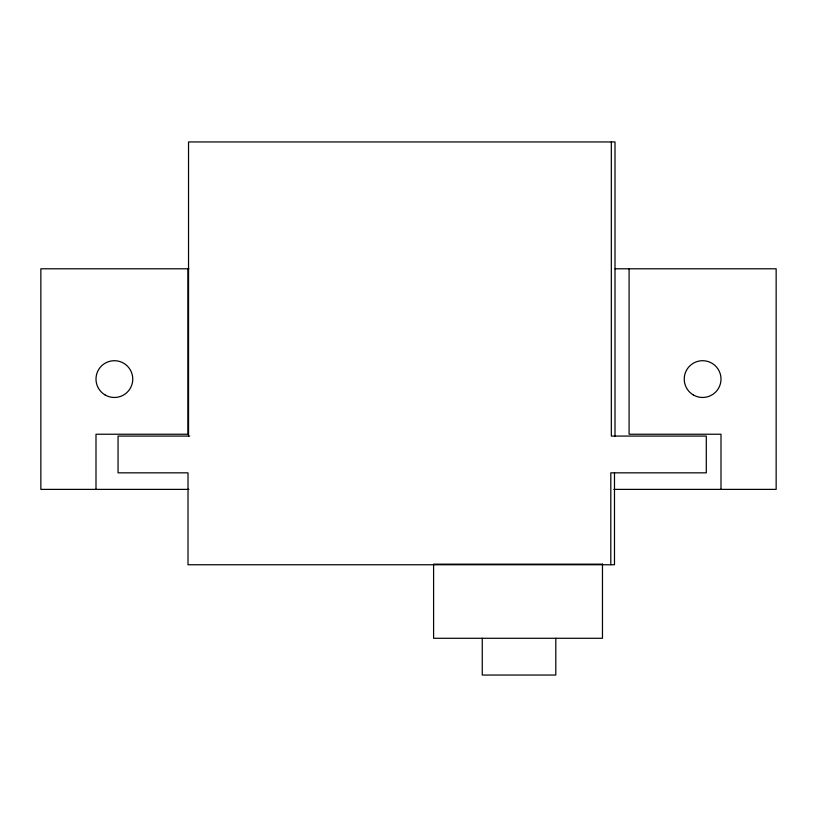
<?xml version="1.0" encoding="UTF-8"?>
<svg xmlns="http://www.w3.org/2000/svg" width="817" height="817" viewBox="0 0 817 817"><rect width="100%" height="100%" fill="white"/><g stroke="black" fill="none" stroke-linecap="round" stroke-linejoin="round"><path stroke-width="1.23" d="M188.931 268.793L40.85 268.793L40.85 489.383L188.931 489.383M615.068 268.793L776.15 268.793L776.15 489.383L613.863 489.383M189.697 436.074L118.056 436.074L118.056 472.839L188.012 472.839L188.012 564.751L614.486 564.751L614.486 472.839M721.002 489.383L721.002 434.236L629.09 434.236L629.09 268.793M615.007 436.074L615.007 141.954L188.533 141.954L188.533 436.074M611.33 141.954L611.33 436.074L706.297 436.074L706.297 472.839L610.81 472.839L610.81 564.751M555.795 638.281L555.795 675.046L482.265 675.046L482.265 638.281M187.91 268.793L187.91 434.236L95.998 434.236L95.998 489.383M602.466 564.169L433.592 564.169L433.592 638.281L602.466 638.281L602.466 564.169M105.189 395.009A18.383 18.383 0 0 0 132.762 379.088A18.383 18.383 0 0 0 105.189 363.167A18.383 18.383 0 0 0 105.189 395.009M693.429 395.009A18.383 18.383 0 0 0 721.002 379.088A18.383 18.383 0 0 0 693.429 363.167A18.383 18.383 0 0 0 693.429 395.009"/></g></svg>
